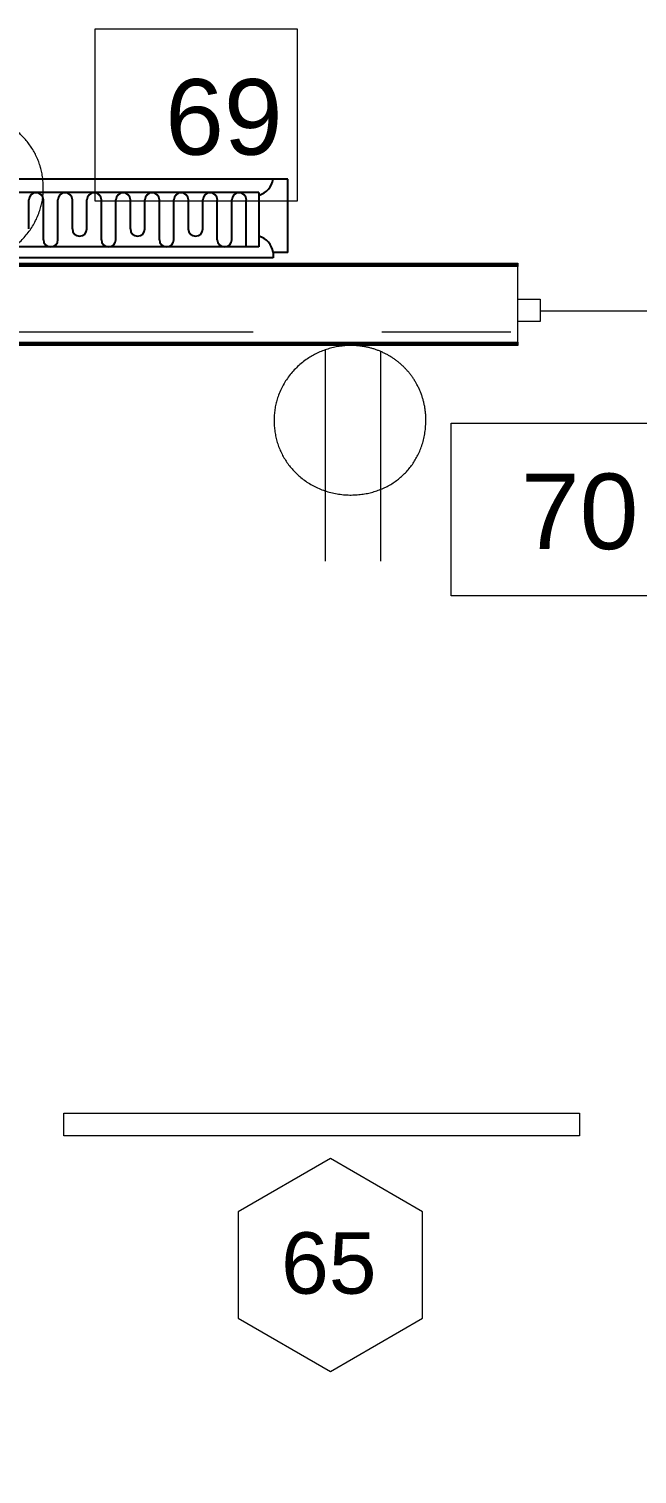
# Model space of a CAD drawing. Header units: inches. Extents: x 0.9 to 36.3, y 0.7 to 23.3.
# Drawn here: x 24.09 to 24.68, y 8.125 to 9.527 of the extents above; entities that cross this region are included whole.
import ezdxf

# ---------------------------------------------------------------- set-up
doc = ezdxf.new("R2010")
doc.units = ezdxf.units.IN
doc.layers.add('Baseboard heater', color=7, linetype='Continuous', true_color=0x581317)
for name, color, linetype, lineweight, true_color in [('Lights', 7, 'Continuous', 15, 0xff0a0a), ('Numbering Lights', 1, 'Continuous', 15, 0xff0000), ('PDF_Geometry', 7, 'Continuous', 9, 0x777777)]:
    doc.layers.add(name, color=color, linetype=linetype, lineweight=lineweight, true_color=true_color)
doc.layers.add('Numbering receptecles', color=170, linetype='Continuous', lineweight=15)
doc.layers.add('Receptacles', color=170, linetype='Continuous', lineweight=15)
doc.styles.get("Standard").update_dxf_attribs({"font": 'arial.ttf'})

msp = doc.modelspace()

# ---------------------------------------------------------------- linework, layer by layer
at = {"layer": 'Baseboard heater', "linetype": 'ByBlock', "ltscale": 0.5}
for p, q in [((24.3411, 9.3811), (23.0661, 9.3811)), ((24.3411, 9.3099), (24.3411, 9.3811)), ((24.3411, 9.3099), (24.3268, 9.3099)), ((24.3268, 9.3099), (24.3268, 9.3046)), ((24.3268, 9.3046), (23.0804, 9.3046))]:
    msp.add_line(p, q, dxfattribs=at)
at = {"layer": 'Baseboard heater', "linetype": 'ByBlock', "ltscale": 0.3}
for p, q in [((24.313, 9.3679), (23.0942, 9.3679)), ((24.313, 9.3679), (24.313, 9.3152)), ((24.09, 9.3327), (24.09, 9.3608)), ((24.1041, 9.3222), (24.1041, 9.3608)), ((24.1181, 9.3222), (24.1181, 9.3608)), ((24.1322, 9.3327), (24.1322, 9.3608)), ((24.1462, 9.3327), (24.1462, 9.3608)), ((24.1603, 9.3222), (24.1603, 9.3608)), ((24.1743, 9.3222), (24.1743, 9.3608)), ((24.1884, 9.3327), (24.1884, 9.3608)), ((24.2024, 9.3327), (24.2024, 9.3608)), ((24.2165, 9.3222), (24.2165, 9.3608)), ((24.2305, 9.3222), (24.2305, 9.3608)), ((24.2446, 9.3327), (24.2446, 9.3608)), ((24.2586, 9.3327), (24.2586, 9.3608)), ((24.2727, 9.3222), (24.2727, 9.3608)), ((24.2867, 9.3222), (24.2867, 9.3608)), ((24.3008, 9.3152), (24.3008, 9.3608)), ((24.313, 9.3152), (23.0942, 9.3152))]:
    msp.add_line(p, q, dxfattribs=at)
for centre, radius, start, end in [((24.3068, 9.3847), 0.0204, 287.8402, 349.8931), ((24.097, 9.3608), 0.00703, 0, 180), ((24.1251, 9.3608), 0.00703, 0, 180), ((24.1533, 9.3608), 0.00703, 0, 180), ((24.1814, 9.3608), 0.00703, 0, 180), ((24.2095, 9.3608), 0.00703, 0, 180), ((24.2376, 9.3608), 0.00703, 0, 180), ((24.2657, 9.3608), 0.00703, 0, 180), ((24.2938, 9.3608), 0.00703, 0, 180), ((24.1111, 9.3222), 0.00703, 180, 0), ((24.1392, 9.3327), 0.00703, 180, 0), ((24.1673, 9.3222), 0.00703, 180, 0), ((24.1954, 9.3327), 0.00703, 180, 0), ((24.2235, 9.3222), 0.00703, 180, 0), ((24.2516, 9.3327), 0.00703, 180, 0), ((24.2797, 9.3222), 0.00703, 180, 0), ((24.3068, 9.3063), 0.0204, 10.1069, 72.1598)]:
    msp.add_arc(centre, radius, start, end, dxfattribs=at)
at = {"layer": 'Lights', "linetype": 'ByBlock'}
msp.add_lwpolyline([(24.124, 8.4531), (24.124, 8.4751), (24.624, 8.4751), (24.624, 8.4531)], close=True, dxfattribs=at)
at = {"layer": 'Numbering Lights', "linetype": 'ByBlock', "ltscale": 0.001}
msp.add_lwpolyline([(24.3823, 8.431), (24.2929, 8.3794), (24.2929, 8.2761), (24.3823, 8.2245), (24.4717, 8.2761), (24.4717, 8.3794)], close=True, dxfattribs=at)
at = {"layer": 'Numbering receptecles', "linetype": 'ByBlock', "ltscale": 0.001}
for points in [[(24.1542, 9.5267), (24.3502, 9.5267), (24.3502, 9.3595), (24.1542, 9.3595)], [(24.4993, 9.1442), (24.6953, 9.1442), (24.6953, 8.9769), (24.4993, 8.9769)]]:
    msp.add_lwpolyline(points, close=True, dxfattribs=at)
at = {"layer": 'PDF_Geometry', "linetype": 'ByBlock'}
for points in [[(22.9324, 7.5714), (22.9324, 9.223), (23.6524, 9.223), (23.6524, 9.1846), (23.7024, 9.1846), (23.7024, 9.223), (24.549, 9.223), (24.564, 9.223), (24.564, 9.2663), (24.564, 9.2963), (24.549, 9.2963), (22.8607, 9.2963), (22.8607, 9.2663), (22.8607, 9.223), (22.8574, 9.223), (22.8574, 7.628)], [(22.8607, 9.298), (22.8607, 9.2996), (24.549, 9.2996), (24.564, 9.2996), (24.564, 9.298), (24.564, 9.2963), (24.549, 9.2963), (22.8624, 9.2963)], [(22.8607, 9.2963), (22.8607, 9.298), (24.549, 9.298), (22.8624, 9.298)], [(24.549, 9.298), (24.564, 9.298), (24.549, 9.298)], [(24.819, 9.253), (24.5857, 9.253)], [(23.8074, 9.233), (24.3073, 9.233)], [(24.4323, 9.233), (24.5573, 9.233)], [(23.7024, 9.223), (24.549, 9.223), (24.564, 9.223), (24.564, 9.2213), (24.564, 9.2196), (24.549, 9.2196), (23.704, 9.2196)], [(23.7024, 9.2213), (24.549, 9.2213), (24.564, 9.2213), (24.549, 9.2213), (23.704, 9.2213), (23.704, 9.1846)]]:
    msp.add_lwpolyline(points, dxfattribs=at)
msp.add_lwpolyline([(24.564, 9.243), (24.564, 9.2646), (24.5857, 9.2646), (24.5857, 9.243)], close=True, dxfattribs=at)
at = {"layer": 'Receptacles', "linetype": 'ByBlock'}
for points in [[(24.3775, 9.0103), (24.3775, 9.2155)], [(24.4313, 9.0103), (24.4313, 9.2137)]]:
    msp.add_lwpolyline(points, dxfattribs=at)
for points in [[(24.0294, 9.2996), (24.0099, 9.2995), (23.9918, 9.3069), (23.978, 9.3207), (23.9642, 9.3345), (23.9568, 9.3526), (23.9569, 9.3722), (23.9569, 9.4136), (23.988, 9.4447), (24.0294, 9.4447), (24.0709, 9.4447), (24.104, 9.4136), (24.104, 9.3722), (24.104, 9.3328), (24.0709, 9.2996), (24.0294, 9.2996)], [(24.4023, 9.2196), (24.4219, 9.2197), (24.4399, 9.2123), (24.4538, 9.1985), (24.4676, 9.1847), (24.475, 9.1666), (24.4749, 9.1471), (24.4749, 9.1056), (24.4438, 9.0746), (24.4023, 9.0746), (24.3609, 9.0746), (24.3277, 9.1056), (24.3277, 9.1471), (24.3277, 9.1865), (24.3609, 9.2196), (24.4023, 9.2196)]]:
    msp.add_rational_spline(points, [1, 0.948448710105, 0.948448710105, 1, 0.948448710105, 0.948448710105, 1, 1, 1, 1, 1, 1, 1, 1, 1, 1], degree=3, knots=[0, 0, 0, 0, 0.79168, 0.79168, 0.79168, 1.583359, 1.583359, 1.583359, 2.583359, 2.583359, 2.583359, 3.583359, 3.583359, 3.583359, 4.583359, 4.583359, 4.583359, 4.583359], dxfattribs=at)

# ---------------------------------------------------------------- texts
at = {"layer": 'Numbering Lights', "linetype": 'ByBlock', "ltscale": 0.001}
msp.add_text('65', height=0.05956, dxfattribs=at).set_placement((24.3345, 8.2999))
at = {"layer": 'Numbering receptecles', "linetype": 'ByBlock', "ltscale": 0.001}
for s, p in [('69', (24.2221, 9.4047)), ('70', (24.5671, 9.0221))]:
    msp.add_text(s, height=0.0733, dxfattribs=at).set_placement(p)

doc.saveas('drawing.dxf')
